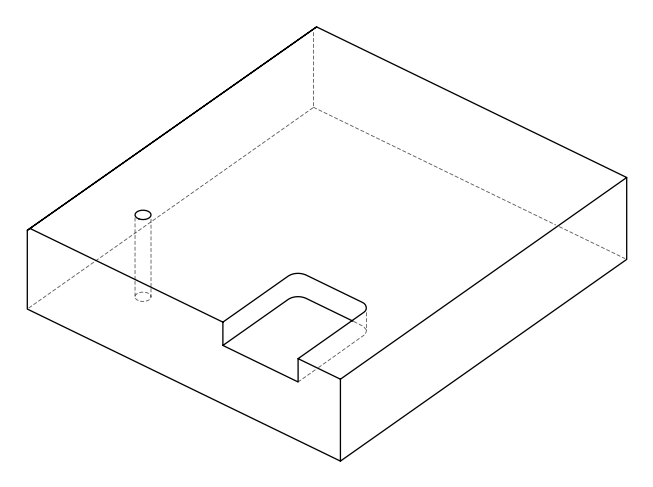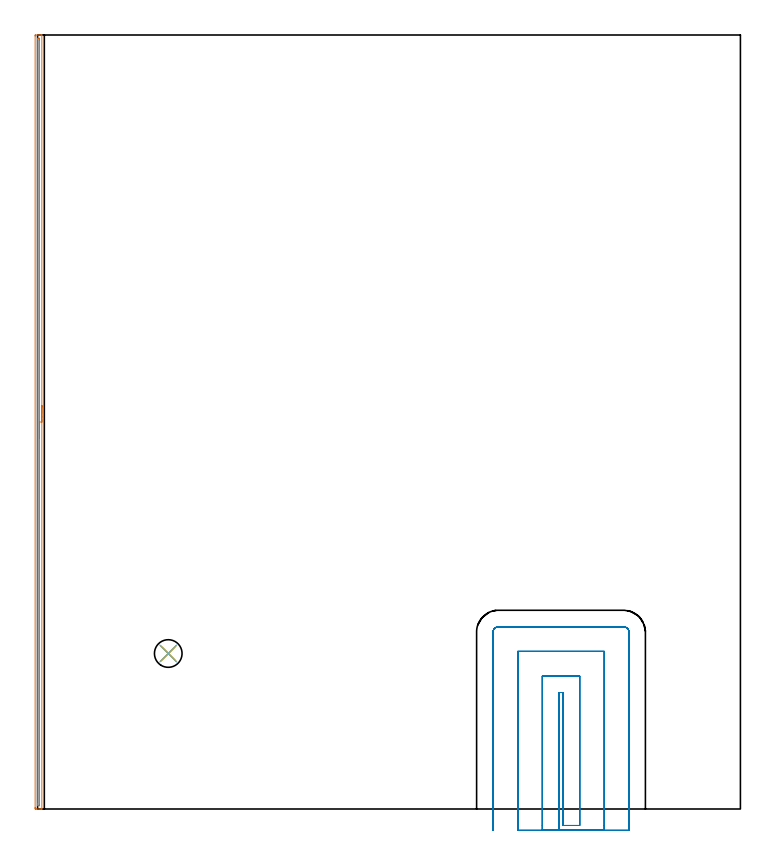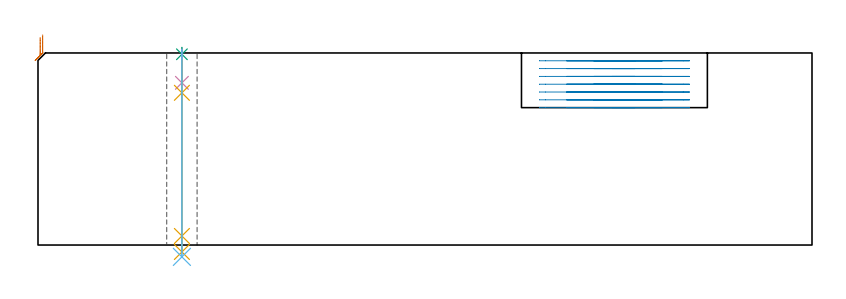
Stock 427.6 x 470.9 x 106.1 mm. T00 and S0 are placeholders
(PLAN: 6 operations, 5 tool changes, 25.8 min)
(1 AREA_MILL | FG_CHAMFER_SURFACE | UGT0205_001 | 7.7 min | 3958 mm3)
(2 MILL_SLOT | SLOT_PARTIAL_RECTANGULAR | UGT0201_094 | Follow Part, ap 5, ae 75% | 17 min | 372696 mm3)
(3 SPOT_DRILL | STEP1HOLE | NXT0321_9005460120000 | 0.03 min | 18 mm3)
(4 DRILL_BLIND_HOLE_INTO_CENTER | STEP1HOLE | NXT0301_081 | 0.08 min | 1450 mm3)
(5 GUN_DRILL_THROUGH_HOLE | STEP1HOLE | UGT0307_007 | 0.53 min | 7086 mm3)
(6 DRILL_TO_ENLARGE_THROUGH_HOLE | STEP1HOLE | UGT0301_291 | 0.46 min | 14918 mm3)
(TOOL UGT0205_001 | Chamfer Mill 20 x 3 x 45 deg. | D20 FL50 Z2)
(TOOL UGT0201_094 | End mill 20 mm | D20 FL38 Z4)
(TOOL NXT0321_9005460120000 | NC Spot Drill, 142deg, 12mm, Carbide, Uncoated | D12 PA142 FL30 Z2)
(TOOL NXT0301_081 | Carbide Drill 11mm [860.1-1100-033A1-MM 2214] | D11 PA140 FL55 Z2)
(TOOL UGT0307_007 | Gun Drill 10 mm | D10 PA130 FL24 Z1)
(TOOL UGT0301_291 | Twist Drill 16.8 mm | D16.8 PA118 FL125 Z2)
(OP 1 AREA_MILL)
G17 G21 G94 G90
T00 M6
G54
G17 G0 G90 X2.6 Y245.45 S1061 M3
G43 Z116.1 H0
G94 G1 Y245.412 Z115.228 F250.
Y245.298 Z114.363
Y245.109 Z113.512
Y244.847 Z112.68
Y244.513 Z111.874
Y244.11 Z111.1
Y243.642 Z110.364
Y243.11 Z109.672
Y242.521 Z109.029
Y241.878 Z108.439
Y241.186 Z107.908
Y240.45 Z107.44
Y239.676 Z107.037
Y238.87 Z106.703
Y238.038 Z106.441
Y237.186 Z106.252
Y236.322 Z106.138
Y235.45 Z106.1
Y0.166
X2.597 Y0.01 Z106.088
X2.487 Y0.002 Z105.979
X2.372 Y0. Z105.871
X2.067 Z105.567
X1.421 Z104.916
X-0.644 Z102.853
X-1.073 Z102.423
X-1.192 Y0.002 Z102.303
X-1.493 Y0.01 Z102.003
X-1.498 Y0.299 Z102.
X-1.5 Y0.612
Y0.927
Y470.288
X-1.498 Y470.601
X-1.493 Y470.89 Z102.003
X-1.192 Y470.9 Z102.303
X0.227 Z103.724
X1.421 Z104.916
X2.067 Z105.567
X2.372 Z105.871
X2.487 Y470.898 Z105.979
X2.597 Y470.89 Z106.088
X2.6 Y470.734 Z106.1
Y235.45
X1.186 Z104.686
X1.185 Y2.398 Z104.685
X1.184 Y2.072 Z104.684
X1.182 Y2.032 Z104.682
X1.18 Y2.018 Z104.68
X1.169 Y2.01 Z104.669
X1.067 Y2.005 Z104.567
X0.937 Y2.001 Z104.437
X0.55 Z104.05
X0.065 Y2.002 Z103.565
X-0.051 Y2.007 Z103.449
X-0.073 Y2.009 Z103.427
X-0.079 Y2.049 Z103.421
X-0.082 Y2.153 Z103.418
X-0.085 Y2.398 Z103.415
X-0.086 Y3.049 Z103.414
Y3.291
Y468.502
X-0.084 Y468.828 Z103.416
X-0.082 Y468.868 Z103.418
X-0.08 Y468.882 Z103.42
X-0.069 Y468.89 Z103.431
X0.033 Y468.895 Z103.533
X0.163 Y468.899 Z103.663
X0.55 Z104.05
X1.035 Y468.898 Z104.535
X1.151 Y468.893 Z104.651
X1.173 Y468.891 Z104.673
X1.179 Y468.851 Z104.679
X1.182 Y468.747 Z104.682
X1.185 Y468.502 Z104.685
X1.186 Y467.851 Z104.686
Y467.609
Y235.45
Y234.578 Z104.724
Y233.714 Z104.838
Y232.862 Z105.026
Y232.03 Z105.289
Y231.224 Z105.623
Y230.45 Z106.025
Y229.714 Z106.494
Y229.022 Z107.025
Y228.379 Z107.615
Y227.79 Z108.258
Y227.258 Z108.95
Y226.79 Z109.686
Y226.387 Z110.46
Y226.053 Z111.266
Y225.791 Z112.098
Y225.602 Z112.949
Y225.488 Z113.814
Y225.45 Z114.686
G0 Z116.1
M5
M2
(OP 2 MILL_SLOT)
G17 G21 G94 G90
T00 M6
G54
G17 G0 G90 X317.1 Y-13. S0 M3
G43 Z116.1 H0
Z101.786
G94 G1 Y-10. F250.
Y70.9 F500.
X319.8
Y-10.
X329.8
Y80.9
X307.1
Y-10.
Y-13. F250.
X344.8
Y-10.
Y95.9 F500.
X292.1
Y-10.
Y-13. F250.
X359.8
Y-10.
Y107.6 F500.
G3 X356.5 Y110.9 R3.3
G1 X280.4
G3 X277.1 Y107.6 R3.3
G1 Y-10.
Y-13. F250.
G0 X317.1 Z97.471
G1 Y-10.
Y70.9 F500.
X319.8
Y-10.
X329.8
Y80.9
X307.1
Y-10.
Y-13. F250.
X344.8
Y-10.
Y95.9 F500.
X292.1
Y-10.
Y-13. F250.
X359.8
Y-10.
Y107.6 F500.
G3 X356.5 Y110.9 R3.3
G1 X280.4
G3 X277.1 Y107.6 R3.3
G1 Y-10.
Y-13. F250.
G0 X317.1 Z93.157
G1 Y-10.
Y70.9 F500.
X319.8
Y-10.
X329.8
Y80.9
X307.1
Y-10.
Y-13. F250.
X344.8
Y-10.
Y95.9 F500.
X292.1
Y-10.
Y-13. F250.
X359.8
Y-10.
Y107.6 F500.
G3 X356.5 Y110.9 R3.3
G1 X280.4
G3 X277.1 Y107.6 R3.3
G1 Y-10.
Y-13. F250.
G0 X317.1 Z88.843
G1 Y-10.
Y70.9 F500.
X319.8
Y-10.
X329.8
Y80.9
X307.1
Y-10.
Y-13. F250.
X344.8
Y-10.
Y95.9 F500.
X292.1
Y-10.
Y-13. F250.
X359.8
Y-10.
Y107.6 F500.
G3 X356.5 Y110.9 R3.3
G1 X280.4
G3 X277.1 Y107.6 R3.3
G1 Y-10.
Y-13. F250.
G0 X317.1 Z84.529
G1 Y-10.
Y70.9 F500.
X319.8
Y-10.
X329.8
Y80.9
X307.1
Y-10.
Y-13. F250.
X344.8
Y-10.
Y95.9 F500.
X292.1
Y-10.
Y-13. F250.
X359.8
Y-10.
Y107.6 F500.
G3 X356.5 Y110.9 R3.3
G1 X280.4
G3 X277.1 Y107.6 R3.3
G1 Y-10.
Y-13. F250.
G0 X317.1 Z80.214
G1 Y-10.
Y70.9 F500.
X319.8
Y-10.
X329.8
Y80.9
X307.1
Y-10.
Y-13. F250.
X344.8
Y-10.
Y95.9 F500.
X292.1
Y-10.
Y-13. F250.
X359.8
Y-10.
Y107.6 F500.
G3 X356.5 Y110.9 R3.3
G1 X280.4
G3 X277.1 Y107.6 R3.3
G1 Y-10.
Y-13. F250.
G0 X317.1 Z75.9
G1 Y-10.
Y70.9 F500.
X319.8
Y-10.
X329.8
Y80.9
X307.1
Y-10.
Y-13. F250.
X344.8
Y-10.
Y95.9 F500.
X292.1
Y-10.
Y-13. F250.
X359.8
Y-10.
Y107.6 F500.
G3 X356.5 Y110.9 R3.3
G1 X280.4
G3 X277.1 Y107.6 R3.3
G1 Y-10.
Y-13. F250.
G0 Z116.1
M5
M2
(OP 3 SPOT_DRILL)
G17 G21 G94 G90
T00 M6
G54
G17 G0 G90 X79.5 Y94.6 S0 M3
G43 Z116.1 H0
G94 G81 G98 Z105.377 F250. R109.1
G80
M5
M2
(OP 4 DRILL_BLIND_HOLE_INTO_CENTER)
G17 G21 G94 G90
T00 M6
G54
G17 G0 G90 X79.5 Y94.6 S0 M3
G43 Z116.1 H1
G94 G81 G98 Z89.6 F250. R108.1
G80
M5
M2
(OP 5 GUN_DRILL_THROUGH_HOLE)
G17 G21 G94 G90
T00 M6
G54
G17 G0 G90 X79.5 Y94.6 M8
G43 Z116.1 H0
Z102.13
S716 M3
G94 G1 Z84.088 F125. M26
G4 X.084
Z5. F250.
G4 X.084
Z-3.832 F125.
G4 X.084
M5
M9
G0 Z102.13
Z116.1
M2
(OP 6 DRILL_TO_ENLARGE_THROUGH_HOLE)
G17 G21 G94 G90
T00 M6
G54
G17 G0 G90 X79.5 Y94.6 S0 M3
G43 Z116.1 H0
G94 G73 G98 Z-6.547 F250. Q16.092 R108.1
G80
M5
M2
